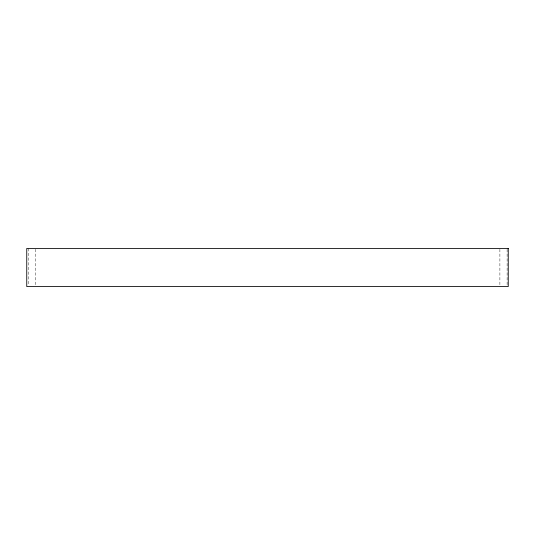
<?xml version="1.0" encoding="UTF-8"?>
<svg xmlns="http://www.w3.org/2000/svg" width="535" height="535" viewBox="0 0 535 535"><rect width="100%" height="100%" fill="white"/><g stroke="black" fill="none" stroke-linecap="round" stroke-linejoin="round"><path stroke-width="0.4" stroke-dasharray="2.67 2.01" d="M507.113 249.27L507.113 285.73M499.891 249.27L499.891 285.73M35.725 249.27L35.725 285.73M28.495 248.441L28.495 285.73"/><path stroke-width="0.8" d="M508.25 248.441L26.75 248.441L26.75 286.559L508.25 286.559L508.25 248.441"/></g></svg>
